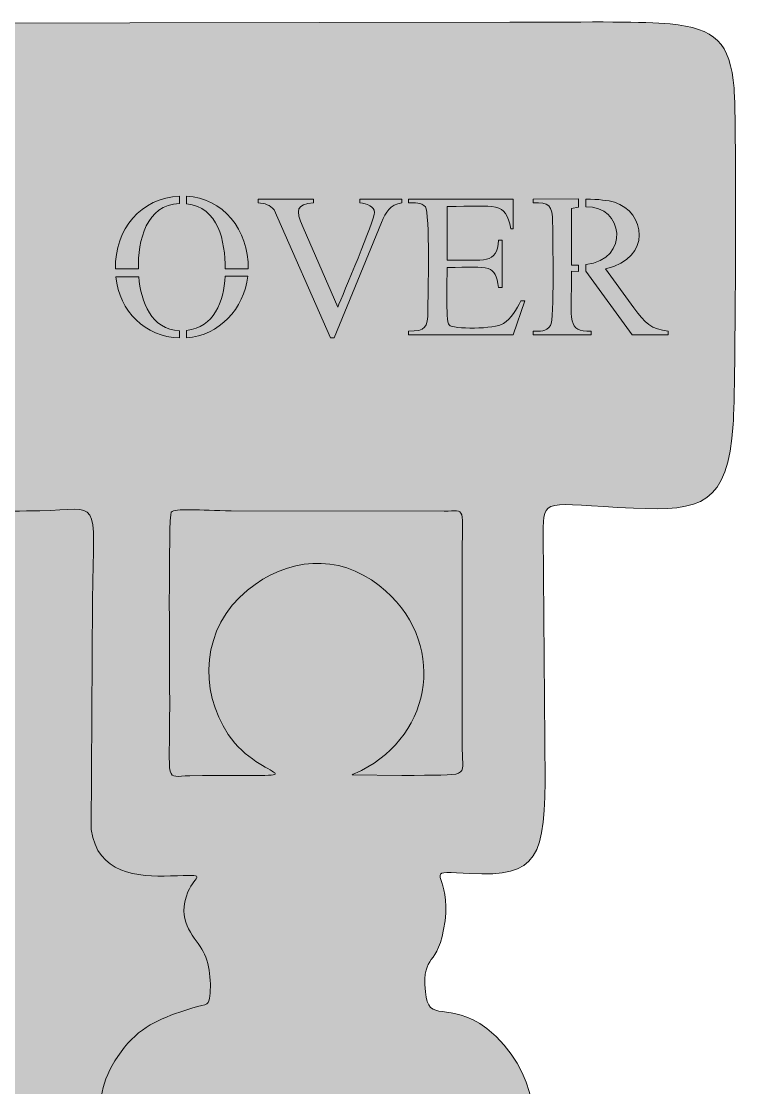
# Model space of a CAD drawing. Header units: centimetres. Extents: x -44.5 to 43.2, y -48 to 49.6.
# Drawn here: x 35.86 to 43.22, y 38.23 to 49.2 of the extents above; entities that cross this region are included whole.
import ezdxf

# ---------------------------------------------------------------- set-up
doc = ezdxf.new("R2010")
doc.units = ezdxf.units.CM
doc.header["$MEASUREMENT"] = 0
doc.layers.add('Warstwa 1', color=7, linetype='Continuous')

msp = doc.modelspace()

# ---------------------------------------------------------------- hatches: boundary and pattern name
at = {"layer": 'Warstwa 1', "true_color": 0x2b2a29}
h = msp.add_hatch(color=250, dxfattribs=at)
edge = h.paths.add_edge_path()
edge.add_spline(control_points=[(35.555, 17.84834), (35.555, 17.84834), (35.555, 31.10135), (35.555, 31.10135), (35.555, 31.10135), (29.10352, 31.10135), (29.10352, 31.10135), (29.10352, 31.10135), (29.10352, 31.72318), (29.10352, 31.72318), (29.10352, 31.72318), (31.7426, 31.72318), (31.7426, 31.72318), (31.64603, 31.81103), (31.58137, 31.93391), (31.55318, 32.18654), (31.52528, 32.42974), (31.53261, 32.80132), (31.53556, 33.69306), (31.53745, 34.14847), (31.5471, 40.37354), (31.51057, 40.40158), (31.44129, 40.45472), (30.88608, 40.26792), (30.61455, 40.6887), (30.54697, 40.79342), (30.5264, 40.91502), (30.51612, 41.2427), (30.4955, 41.89956), (30.52561, 43.20044), (30.53814, 43.82763), (30.54962, 44.40337), (30.64376, 44.12413), (29.29987, 44.17131), (28.91297, 44.1849), (28.67183, 44.30349), (28.57422, 44.74555), (28.52575, 44.96175), (28.53308, 45.23872), (28.53308, 45.73526), (28.53308, 46.30534), (28.49827, 48.06417), (28.54337, 48.4984), (28.58674, 48.91604), (28.72292, 49.11736), (29.14857, 49.16722), (29.14857, 49.16722), (40.88961, 49.18749), (40.88961, 49.18749), (41.80182, 49.19088), (42.25427, 49.19763), (42.53775, 49.17061), (43.00131, 49.12644), (43.15747, 48.97902), (43.19582, 48.50852), (43.22276, 48.17813), (43.21174, 45.40651), (43.18701, 45.05293), (43.12889, 44.22174), (42.86013, 44.15626), (42.16024, 44.18818), (41.23206, 44.23049), (41.23677, 44.3103), (41.23042, 43.92475), (41.23042, 43.92475), (41.25099, 41.37102), (41.25099, 41.37102), (41.24459, 40.49667), (41.11725, 40.38191), (40.33878, 40.43535), (40.00481, 40.45827), (40.28296, 40.39044), (40.22126, 39.94218), (40.15002, 39.42452), (39.98392, 39.63744), (40.01854, 39.21253), (40.04644, 38.87009), (40.25416, 39.13423), (40.65019, 38.83423), (41.20562, 38.41351), (41.1516, 37.68055), (41.19514, 37.63868), (41.24913, 37.58677), (41.51549, 37.68955), (41.97073, 37.22296), (42.29836, 36.88716), (42.39739, 36.4829), (42.2939, 36.00695), (42.19366, 35.546), (41.92156, 35.39021), (41.86937, 35.26043), (41.83185, 35.16712), (41.9849, 34.39787), (41.35968, 33.81805), (40.67647, 33.18446), (40.05744, 33.52234), (40.00386, 33.32151), (39.97741, 33.22237), (40.0349, 32.44946), (39.98036, 32.08857), (39.94642, 31.86392), (39.87162, 31.79309), (39.73782, 31.72318), (39.73782, 31.72318), (42.62833, 31.72318), (42.62833, 31.72318), (42.62833, 31.72318), (42.62833, 31.10135), (42.62833, 31.10135), (42.62833, 31.10135), (36.17683, 31.10135), (36.17683, 31.10135), (36.17683, 31.10135), (36.17683, 17.84834), (36.17683, 17.84834), (36.17683, 17.84834), (35.85527, 16.76659), (35.85527, 16.76659), (35.85527, 16.76659), (35.555, 17.84834), (35.555, 17.84834)], knot_values=[0, 0, 0, 0, 0.025, 0.025, 0.025, 0.05, 0.05, 0.05, 0.075, 0.075, 0.075, 0.1, 0.1, 0.1, 0.125, 0.125, 0.125, 0.15, 0.15, 0.15, 0.175, 0.175, 0.175, 0.2, 0.2, 0.2, 0.225, 0.225, 0.225, 0.25, 0.25, 0.25, 0.275, 0.275, 0.275, 0.3, 0.3, 0.3, 0.325, 0.325, 0.325, 0.35, 0.35, 0.35, 0.375, 0.375, 0.375, 0.4, 0.4, 0.4, 0.425, 0.425, 0.425, 0.45, 0.45, 0.45, 0.475, 0.475, 0.475, 0.5, 0.5, 0.5, 0.525, 0.525, 0.525, 0.55, 0.55, 0.55, 0.575, 0.575, 0.575, 0.6, 0.6, 0.6, 0.625, 0.625, 0.625, 0.65, 0.65, 0.65, 0.675, 0.675, 0.675, 0.7, 0.7, 0.7, 0.725, 0.725, 0.725, 0.75, 0.75, 0.75, 0.775, 0.775, 0.775, 0.8, 0.8, 0.8, 0.825, 0.825, 0.825, 0.85, 0.85, 0.85, 0.875, 0.875, 0.875, 0.9, 0.9, 0.9, 0.925, 0.925, 0.925, 0.95, 0.95, 0.95, 0.975, 0.975, 0.975, 1, 1, 1, 1], degree=3, periodic=1)
h = msp.add_hatch(color=250, dxfattribs=at)
edge = h.paths.add_edge_path()
edge.add_spline(control_points=[(36.82847, 46.64971), (36.82847, 46.64971), (37.06485, 46.64971), (37.06485, 46.64971), (37.05862, 46.94213), (37.14721, 47.31119), (37.48722, 47.32383), (37.48722, 47.32383), (37.48722, 47.39923), (37.48722, 47.39923), (37.0959, 47.38023), (36.82018, 47.06261), (36.82847, 46.64971)], knot_values=[0, 0, 0, 0, 0.25, 0.25, 0.25, 0.5, 0.5, 0.5, 0.75, 0.75, 0.75, 1, 1, 1, 1], degree=3, periodic=1)
h = msp.add_hatch(color=250, dxfattribs=at)
edge = h.paths.add_edge_path()
edge.add_spline(control_points=[(37.95901, 46.64971), (37.95901, 46.64971), (38.19517, 46.64971), (38.19517, 46.64971), (38.20576, 47.05419), (37.92824, 47.37995), (37.56159, 47.39921), (37.56159, 47.39921), (37.56159, 47.32118), (37.56159, 47.32118), (37.88921, 47.28573), (37.95759, 46.93562), (37.95901, 46.64971)], knot_values=[0, 0, 0, 0, 0.25, 0.25, 0.25, 0.5, 0.5, 0.5, 0.75, 0.75, 0.75, 1, 1, 1, 1], degree=3, periodic=1)
h = msp.add_hatch(color=250, dxfattribs=at)
edge = h.paths.add_edge_path()
edge.add_spline(control_points=[(39.77765, 47.36852), (39.77765, 47.36852), (39.77765, 47.33053), (39.77765, 47.33053), (39.65279, 47.30772), (39.61272, 47.24025), (39.56757, 47.12861), (39.56757, 47.12861), (39.07992, 45.9397), (39.07992, 45.9397), (39.07992, 45.9397), (39.04171, 45.9397), (39.04171, 45.9397), (39.04171, 45.9397), (38.46299, 47.25737), (38.46299, 47.25737), (38.42065, 47.30843), (38.37013, 47.32468), (38.297, 47.33053), (38.297, 47.33053), (38.297, 47.36852), (38.297, 47.36852), (38.297, 47.36852), (38.86692, 47.36852), (38.86692, 47.36852), (38.86692, 47.36852), (38.86692, 47.33053), (38.86692, 47.33053), (38.69568, 47.31182), (38.67623, 47.26842), (38.76116, 47.07587), (38.76116, 47.07587), (39.11662, 46.25628), (39.11662, 46.25628), (39.17056, 46.38895), (39.49416, 47.1469), (39.49416, 47.23169), (39.49416, 47.29328), (39.41622, 47.32145), (39.34579, 47.33053), (39.34579, 47.33053), (39.34579, 47.36852), (39.34579, 47.36852), (39.34579, 47.36852), (39.77765, 47.36852), (39.77765, 47.36852)], knot_values=[0, 0, 0, 0, 0.06666667, 0.06666667, 0.06666667, 0.13333333, 0.13333333, 0.13333333, 0.2, 0.2, 0.2, 0.26666667, 0.26666667, 0.26666667, 0.33333333, 0.33333333, 0.33333333, 0.4, 0.4, 0.4, 0.46666667, 0.46666667, 0.46666667, 0.53333333, 0.53333333, 0.53333333, 0.6, 0.6, 0.6, 0.66666667, 0.66666667, 0.66666667, 0.73333333, 0.73333333, 0.73333333, 0.8, 0.8, 0.8, 0.86666667, 0.86666667, 0.86666667, 0.93333333, 0.93333333, 0.93333333, 1, 1, 1, 1], degree=3, periodic=1)
h = msp.add_hatch(color=250, dxfattribs=at)
edge = h.paths.add_edge_path()
edge.add_spline(control_points=[(40.24331, 47.29257), (40.24331, 47.29257), (40.24331, 46.74169), (40.24331, 46.74169), (40.64158, 46.74169), (40.7512, 46.69552), (40.77209, 46.94432), (40.77209, 46.94432), (40.80882, 46.94432), (40.80882, 46.94432), (40.80882, 46.94432), (40.80882, 46.45889), (40.80882, 46.45889), (40.80882, 46.45889), (40.77209, 46.45889), (40.77209, 46.45889), (40.73044, 46.70159), (40.70104, 46.66571), (40.24331, 46.66571), (40.24331, 46.5746), (40.22755, 46.11619), (40.2624, 46.07303), (40.29781, 46.02916), (40.7358, 46.02793), (40.82354, 46.08813), (40.89954, 46.14029), (40.95826, 46.2344), (41.00273, 46.3217), (41.00273, 46.3217), (41.04387, 46.3217), (41.04387, 46.3217), (41.04387, 46.3217), (40.92339, 45.97135), (40.92339, 45.97135), (40.92339, 45.97135), (39.84523, 45.97135), (39.84523, 45.97135), (39.84523, 45.97135), (39.84523, 46.00933), (39.84523, 46.00933), (40.02221, 46.00933), (40.04499, 46.04549), (40.04499, 46.21755), (40.04499, 46.36054), (40.06723, 47.23311), (40.01854, 47.28937), (39.97962, 47.33436), (39.9081, 47.33053), (39.84523, 47.33053), (39.84523, 47.33053), (39.84523, 47.36852), (39.84523, 47.36852), (39.84523, 47.36852), (40.92339, 47.36852), (40.92339, 47.36852), (40.92339, 47.36852), (40.92339, 47.0625), (40.92339, 47.0625), (40.92339, 47.0625), (40.89845, 47.0625), (40.89845, 47.0625), (40.84167, 47.35039), (40.75519, 47.29257), (40.24331, 47.29257)], knot_values=[0, 0, 0, 0, 0.04761905, 0.04761905, 0.04761905, 0.0952381, 0.0952381, 0.0952381, 0.14285714, 0.14285714, 0.14285714, 0.19047619, 0.19047619, 0.19047619, 0.23809524, 0.23809524, 0.23809524, 0.28571429, 0.28571429, 0.28571429, 0.33333333, 0.33333333, 0.33333333, 0.38095238, 0.38095238, 0.38095238, 0.42857143, 0.42857143, 0.42857143, 0.47619048, 0.47619048, 0.47619048, 0.52380952, 0.52380952, 0.52380952, 0.57142857, 0.57142857, 0.57142857, 0.61904762, 0.61904762, 0.61904762, 0.66666667, 0.66666667, 0.66666667, 0.71428571, 0.71428571, 0.71428571, 0.76190476, 0.76190476, 0.76190476, 0.80952381, 0.80952381, 0.80952381, 0.85714286, 0.85714286, 0.85714286, 0.9047619, 0.9047619, 0.9047619, 0.95238095, 0.95238095, 0.95238095, 1, 1, 1, 1], degree=3, periodic=1)
h = msp.add_hatch(color=250, dxfattribs=at)
edge = h.paths.add_edge_path()
edge.add_spline(control_points=[(41.59625, 46.62389), (41.59625, 46.62389), (41.59625, 46.68961), (41.59625, 46.68961), (41.59625, 46.68961), (41.52419, 46.68997), (41.52419, 46.68997), (41.52419, 46.68997), (41.52419, 47.27072), (41.52419, 47.27072), (41.52419, 47.27072), (41.59625, 47.28464), (41.59625, 47.28464), (41.59625, 47.28464), (41.59625, 47.36961), (41.59625, 47.36961), (41.59625, 47.36961), (41.12759, 47.36852), (41.12759, 47.36852), (41.12759, 47.36852), (41.12759, 47.33053), (41.12759, 47.33053), (41.28665, 47.33053), (41.32883, 47.31396), (41.32883, 47.12122), (41.32883, 46.98127), (41.34792, 46.12683), (41.30678, 46.06702), (41.26335, 46.00384), (41.19848, 46.00933), (41.12759, 46.00933), (41.12759, 46.00933), (41.12759, 45.97135), (41.12759, 45.97135), (41.12759, 45.97135), (41.72543, 45.97135), (41.72543, 45.97135), (41.72543, 45.97135), (41.72543, 46.00933), (41.72543, 46.00933), (41.472, 46.00933), (41.52419, 46.08914), (41.52419, 46.62561), (41.52419, 46.62561), (41.59625, 46.62389), (41.59625, 46.62389)], knot_values=[0, 0, 0, 0, 0.06666667, 0.06666667, 0.06666667, 0.13333333, 0.13333333, 0.13333333, 0.2, 0.2, 0.2, 0.26666667, 0.26666667, 0.26666667, 0.33333333, 0.33333333, 0.33333333, 0.4, 0.4, 0.4, 0.46666667, 0.46666667, 0.46666667, 0.53333333, 0.53333333, 0.53333333, 0.6, 0.6, 0.6, 0.66666667, 0.66666667, 0.66666667, 0.73333333, 0.73333333, 0.73333333, 0.8, 0.8, 0.8, 0.86666667, 0.86666667, 0.86666667, 0.93333333, 0.93333333, 0.93333333, 1, 1, 1, 1], degree=3, periodic=1)
h = msp.add_hatch(color=250, dxfattribs=at)
edge = h.paths.add_edge_path()
edge.add_spline(control_points=[(41.67062, 47.36833), (41.67062, 47.36833), (41.67062, 47.29), (41.67062, 47.29), (42.0603, 47.30006), (42.12969, 46.75101), (41.67062, 46.6941), (41.67062, 46.6941), (41.67062, 46.62558), (41.67062, 46.62558), (41.67062, 46.62558), (42.14555, 45.97135), (42.14555, 45.97135), (42.14555, 45.97135), (42.51863, 45.97135), (42.51863, 45.97135), (42.51863, 45.97135), (42.51863, 46.00933), (42.51863, 46.00933), (42.34614, 46.0276), (42.27609, 46.09305), (42.16317, 46.25064), (42.16317, 46.25064), (41.87378, 46.65198), (41.87378, 46.65198), (42.35675, 46.75919), (42.28413, 47.24011), (41.96485, 47.33545), (41.89844, 47.35591), (41.80072, 47.36677), (41.67062, 47.36833)], knot_values=[0, 0, 0, 0, 0.1, 0.1, 0.1, 0.2, 0.2, 0.2, 0.3, 0.3, 0.3, 0.4, 0.4, 0.4, 0.5, 0.5, 0.5, 0.6, 0.6, 0.6, 0.7, 0.7, 0.7, 0.8, 0.8, 0.8, 0.9, 0.9, 0.9, 1, 1, 1, 1], degree=3, periodic=1)
h = msp.add_hatch(color=250, dxfattribs=at)
edge = h.paths.add_edge_path()
edge.add_spline(control_points=[(37.48722, 45.94), (37.48722, 45.94), (37.48722, 46.01398), (37.48722, 46.01398), (37.19906, 46.02618), (37.091, 46.31172), (37.06918, 46.56796), (37.06918, 46.56796), (36.83369, 46.56796), (36.83369, 46.56796), (36.87215, 46.21339), (37.1326, 45.94977), (37.48722, 45.94)], knot_values=[0, 0, 0, 0, 0.25, 0.25, 0.25, 0.5, 0.5, 0.5, 0.75, 0.75, 0.75, 1, 1, 1, 1], degree=3, periodic=1)
h = msp.add_hatch(color=250, dxfattribs=at)
edge = h.paths.add_edge_path()
edge.add_spline(control_points=[(38.19012, 46.57534), (38.19012, 46.57534), (37.95726, 46.57534), (37.95726, 46.57534), (37.9435, 46.31169), (37.84397, 46.04875), (37.56159, 46.01666), (37.56159, 46.01666), (37.56159, 45.94164), (37.56159, 45.94164), (37.8967, 45.96601), (38.15276, 46.23765), (38.19012, 46.57534)], knot_values=[0, 0, 0, 0, 0.25, 0.25, 0.25, 0.5, 0.5, 0.5, 0.75, 0.75, 0.75, 1, 1, 1, 1], degree=3, periodic=1)
h = msp.add_hatch(color=250, dxfattribs=at)
edge = h.paths.add_edge_path()
edge.add_spline(control_points=[(33.94116, 31.72318), (33.94116, 31.72318), (38.08219, 31.72318), (38.08219, 31.72318), (37.73455, 31.91816), (37.76614, 32.18676), (37.7858, 32.64591), (37.82425, 33.54436), (37.8318, 33.21326), (37.1204, 33.40933), (36.61869, 33.54759), (36.36759, 33.7392), (36.14062, 34.21665), (35.73313, 35.07388), (36.13531, 35.0101), (35.84242, 35.33474), (35.57176, 35.63475), (35.35838, 36.16635), (35.47812, 36.58795), (35.57893, 36.94292), (35.88435, 37.37628), (36.23462, 37.53037), (36.57729, 37.68113), (36.73203, 37.51265), (36.68704, 37.83437), (36.64725, 38.11903), (36.70047, 38.33865), (36.88683, 38.59443), (37.07303, 38.84998), (37.27797, 38.93206), (37.54195, 39.01955), (37.76373, 39.09304), (37.78476, 39.06367), (37.79756, 39.14279), (37.8198, 39.2802), (37.80248, 39.51929), (37.71822, 39.65169), (37.6249, 39.79829), (37.45558, 39.94984), (37.57575, 40.23944), (37.65192, 40.42302), (37.80645, 40.41599), (37.39653, 40.40333), (37.05452, 40.39277), (36.64361, 40.4251), (36.5798, 40.88124), (36.5798, 40.88124), (36.59304, 43.24236), (36.59304, 43.24236), (36.60868, 44.33658), (36.68433, 44.1738), (36.05247, 44.16116), (35.88355, 44.1578), (35.64706, 44.1578), (35.49136, 44.1578), (35.14551, 44.1578), (35.17024, 44.19283), (35.18435, 43.46532), (35.19464, 42.935), (35.22106, 41.95541), (35.2108, 41.4048), (35.20052, 40.85425), (35.1535, 40.73262), (35.07564, 40.63802), (34.79158, 40.29291), (34.39405, 40.49569), (34.23837, 40.36441), (34.19431, 40.32727), (34.19431, 40.26647), (34.19431, 39.08421), (34.19431, 37.90192), (34.19431, 35.59821), (34.19721, 34.2268), (34.20164, 32.85536), (34.20752, 32.41623), (34.17815, 32.15613), (34.14598, 31.87823), (34.06962, 31.79656), (33.94116, 31.72318)], knot_values=[0, 0, 0, 0, 0.03846154, 0.03846154, 0.03846154, 0.07692308, 0.07692308, 0.07692308, 0.11538462, 0.11538462, 0.11538462, 0.15384615, 0.15384615, 0.15384615, 0.19230769, 0.19230769, 0.19230769, 0.23076923, 0.23076923, 0.23076923, 0.26923077, 0.26923077, 0.26923077, 0.30769231, 0.30769231, 0.30769231, 0.34615385, 0.34615385, 0.34615385, 0.38461538, 0.38461538, 0.38461538, 0.42307692, 0.42307692, 0.42307692, 0.46153846, 0.46153846, 0.46153846, 0.5, 0.5, 0.5, 0.53846154, 0.53846154, 0.53846154, 0.57692308, 0.57692308, 0.57692308, 0.61538462, 0.61538462, 0.61538462, 0.65384615, 0.65384615, 0.65384615, 0.69230769, 0.69230769, 0.69230769, 0.73076923, 0.73076923, 0.73076923, 0.76923077, 0.76923077, 0.76923077, 0.80769231, 0.80769231, 0.80769231, 0.84615385, 0.84615385, 0.84615385, 0.88461538, 0.88461538, 0.88461538, 0.92307692, 0.92307692, 0.92307692, 0.96153846, 0.96153846, 0.96153846, 1, 1, 1, 1], degree=3, periodic=1)
h = msp.add_hatch(color=250, dxfattribs=at)
edge = h.paths.add_edge_path()
edge.add_spline(control_points=[(37.40389, 44.14866), (37.43416, 44.18925), (37.70184, 44.16532), (38.01934, 44.1605), (38.01934, 44.1605), (40.21243, 44.15711), (40.21243, 44.15711), (40.44761, 44.15974), (40.39753, 44.23577), (40.39753, 43.61495), (40.39753, 43.61495), (40.39901, 41.70647), (40.39901, 41.70647), (40.40153, 41.40368), (40.50048, 41.44561), (39.77617, 41.43789), (39.77617, 41.43789), (39.26645, 41.44298), (39.26645, 41.44298), (39.2694, 41.44974), (39.30613, 41.46325), (39.36048, 41.49027), (40.09318, 41.8546), (40.2601, 42.82752), (39.5441, 43.39202), (39.11753, 43.72835), (38.59812, 43.6781), (38.18828, 43.34473), (37.71412, 42.95905), (37.68595, 42.31919), (37.98997, 41.85848), (38.32079, 41.35721), (39.06635, 41.45083), (37.59337, 41.43453), (37.33239, 41.43163), (37.38772, 41.32147), (37.38772, 42.16584), (37.38772, 42.37217), (37.37158, 44.10143), (37.40389, 44.14866)], knot_values=[0, 0, 0, 0, 0.07692308, 0.07692308, 0.07692308, 0.15384615, 0.15384615, 0.15384615, 0.23076923, 0.23076923, 0.23076923, 0.30769231, 0.30769231, 0.30769231, 0.38461538, 0.38461538, 0.38461538, 0.46153846, 0.46153846, 0.46153846, 0.53846154, 0.53846154, 0.53846154, 0.61538462, 0.61538462, 0.61538462, 0.69230769, 0.69230769, 0.69230769, 0.76923077, 0.76923077, 0.76923077, 0.84615385, 0.84615385, 0.84615385, 0.92307692, 0.92307692, 0.92307692, 1, 1, 1, 1], degree=3, periodic=1)

# ---------------------------------------------------------------- linework, layer by layer
at = {"layer": 'Warstwa 1', "lineweight": 9}
for points, knots in [([(35.555, 17.84834), (35.555, 17.84834), (35.555, 31.10135), (35.555, 31.10135), (35.555, 31.10135), (29.10352, 31.10135), (29.10352, 31.10135), (29.10352, 31.10135), (29.10352, 31.72318), (29.10352, 31.72318), (29.10352, 31.72318), (31.7426, 31.72318), (31.7426, 31.72318), (31.64603, 31.81103), (31.58137, 31.93391), (31.55318, 32.18654), (31.52528, 32.42974), (31.53261, 32.80132), (31.53556, 33.69306), (31.53745, 34.14847), (31.5471, 40.37354), (31.51057, 40.40158), (31.44129, 40.45472), (30.88608, 40.26792), (30.61455, 40.6887), (30.54697, 40.79342), (30.5264, 40.91502), (30.51612, 41.2427), (30.4955, 41.89956), (30.52561, 43.20044), (30.53814, 43.82763), (30.54962, 44.40337), (30.64376, 44.12413), (29.29987, 44.17131), (28.91297, 44.1849), (28.67183, 44.30349), (28.57422, 44.74555), (28.52575, 44.96175), (28.53308, 45.23872), (28.53308, 45.73526), (28.53308, 46.30534), (28.49827, 48.06417), (28.54337, 48.4984), (28.58674, 48.91604), (28.72292, 49.11736), (29.14857, 49.16722), (29.14857, 49.16722), (40.88961, 49.18749), (40.88961, 49.18749), (41.80182, 49.19088), (42.25427, 49.19763), (42.53775, 49.17061), (43.00131, 49.12644), (43.15747, 48.97902), (43.19582, 48.50852), (43.22276, 48.17813), (43.21174, 45.40651), (43.18701, 45.05293), (43.12889, 44.22174), (42.86013, 44.15626), (42.16024, 44.18818), (41.23206, 44.23049), (41.23677, 44.3103), (41.23042, 43.92475), (41.23042, 43.92475), (41.25099, 41.37102), (41.25099, 41.37102), (41.24459, 40.49667), (41.11725, 40.38191), (40.33878, 40.43535), (40.00481, 40.45827), (40.28296, 40.39044), (40.22126, 39.94218), (40.15002, 39.42452), (39.98392, 39.63744), (40.01854, 39.21253), (40.04644, 38.87009), (40.25416, 39.13423), (40.65019, 38.83423), (41.20562, 38.41351), (41.1516, 37.68055), (41.19514, 37.63868), (41.24913, 37.58677), (41.51549, 37.68955), (41.97073, 37.22296), (42.29836, 36.88716), (42.39739, 36.4829), (42.2939, 36.00695), (42.19366, 35.546), (41.92156, 35.39021), (41.86937, 35.26043), (41.83185, 35.16712), (41.9849, 34.39787), (41.35968, 33.81805), (40.67647, 33.18446), (40.05744, 33.52234), (40.00386, 33.32151), (39.97741, 33.22237), (40.0349, 32.44946), (39.98036, 32.08857), (39.94642, 31.86392), (39.87162, 31.79309), (39.73782, 31.72318), (39.73782, 31.72318), (42.62833, 31.72318), (42.62833, 31.72318), (42.62833, 31.72318), (42.62833, 31.10135), (42.62833, 31.10135), (42.62833, 31.10135), (36.17683, 31.10135), (36.17683, 31.10135), (36.17683, 31.10135), (36.17683, 17.84834), (36.17683, 17.84834), (36.17683, 17.84834), (35.85527, 16.76659), (35.85527, 16.76659), (35.85527, 16.76659), (35.555, 17.84834), (35.555, 17.84834)], [0, 0, 0, 0, 0.025, 0.025, 0.025, 0.05, 0.05, 0.05, 0.075, 0.075, 0.075, 0.1, 0.1, 0.1, 0.125, 0.125, 0.125, 0.15, 0.15, 0.15, 0.175, 0.175, 0.175, 0.2, 0.2, 0.2, 0.225, 0.225, 0.225, 0.25, 0.25, 0.25, 0.275, 0.275, 0.275, 0.3, 0.3, 0.3, 0.325, 0.325, 0.325, 0.35, 0.35, 0.35, 0.375, 0.375, 0.375, 0.4, 0.4, 0.4, 0.425, 0.425, 0.425, 0.45, 0.45, 0.45, 0.475, 0.475, 0.475, 0.5, 0.5, 0.5, 0.525, 0.525, 0.525, 0.55, 0.55, 0.55, 0.575, 0.575, 0.575, 0.6, 0.6, 0.6, 0.625, 0.625, 0.625, 0.65, 0.65, 0.65, 0.675, 0.675, 0.675, 0.7, 0.7, 0.7, 0.725, 0.725, 0.725, 0.75, 0.75, 0.75, 0.775, 0.775, 0.775, 0.8, 0.8, 0.8, 0.825, 0.825, 0.825, 0.85, 0.85, 0.85, 0.875, 0.875, 0.875, 0.9, 0.9, 0.9, 0.925, 0.925, 0.925, 0.95, 0.95, 0.95, 0.975, 0.975, 0.975, 1, 1, 1, 1]), ([(36.82847, 46.64971), (36.82847, 46.64971), (37.06485, 46.64971), (37.06485, 46.64971), (37.05862, 46.94213), (37.14721, 47.31119), (37.48722, 47.32383), (37.48722, 47.32383), (37.48722, 47.39923), (37.48722, 47.39923), (37.0959, 47.38023), (36.82018, 47.06261), (36.82847, 46.64971)], [0, 0, 0, 0, 0.25, 0.25, 0.25, 0.5, 0.5, 0.5, 0.75, 0.75, 0.75, 1, 1, 1, 1]), ([(37.95901, 46.64971), (37.95901, 46.64971), (38.19517, 46.64971), (38.19517, 46.64971), (38.20576, 47.05419), (37.92824, 47.37995), (37.56159, 47.39921), (37.56159, 47.39921), (37.56159, 47.32118), (37.56159, 47.32118), (37.88921, 47.28573), (37.95759, 46.93562), (37.95901, 46.64971)], [0, 0, 0, 0, 0.25, 0.25, 0.25, 0.5, 0.5, 0.5, 0.75, 0.75, 0.75, 1, 1, 1, 1]), ([(39.77765, 47.36852), (39.77765, 47.36852), (39.77765, 47.33053), (39.77765, 47.33053), (39.65279, 47.30772), (39.61272, 47.24025), (39.56757, 47.12861), (39.56757, 47.12861), (39.07992, 45.9397), (39.07992, 45.9397), (39.07992, 45.9397), (39.04171, 45.9397), (39.04171, 45.9397), (39.04171, 45.9397), (38.46299, 47.25737), (38.46299, 47.25737), (38.42065, 47.30843), (38.37013, 47.32468), (38.297, 47.33053), (38.297, 47.33053), (38.297, 47.36852), (38.297, 47.36852), (38.297, 47.36852), (38.86692, 47.36852), (38.86692, 47.36852), (38.86692, 47.36852), (38.86692, 47.33053), (38.86692, 47.33053), (38.69568, 47.31182), (38.67623, 47.26842), (38.76116, 47.07587), (38.76116, 47.07587), (39.11662, 46.25628), (39.11662, 46.25628), (39.17056, 46.38895), (39.49416, 47.1469), (39.49416, 47.23169), (39.49416, 47.29328), (39.41622, 47.32145), (39.34579, 47.33053), (39.34579, 47.33053), (39.34579, 47.36852), (39.34579, 47.36852), (39.34579, 47.36852), (39.77765, 47.36852), (39.77765, 47.36852)], [0, 0, 0, 0, 0.06666667, 0.06666667, 0.06666667, 0.13333333, 0.13333333, 0.13333333, 0.2, 0.2, 0.2, 0.26666667, 0.26666667, 0.26666667, 0.33333333, 0.33333333, 0.33333333, 0.4, 0.4, 0.4, 0.46666667, 0.46666667, 0.46666667, 0.53333333, 0.53333333, 0.53333333, 0.6, 0.6, 0.6, 0.66666667, 0.66666667, 0.66666667, 0.73333333, 0.73333333, 0.73333333, 0.8, 0.8, 0.8, 0.86666667, 0.86666667, 0.86666667, 0.93333333, 0.93333333, 0.93333333, 1, 1, 1, 1]), ([(40.24331, 47.29257), (40.24331, 47.29257), (40.24331, 46.74169), (40.24331, 46.74169), (40.64158, 46.74169), (40.7512, 46.69552), (40.77209, 46.94432), (40.77209, 46.94432), (40.80882, 46.94432), (40.80882, 46.94432), (40.80882, 46.94432), (40.80882, 46.45889), (40.80882, 46.45889), (40.80882, 46.45889), (40.77209, 46.45889), (40.77209, 46.45889), (40.73044, 46.70159), (40.70104, 46.66571), (40.24331, 46.66571), (40.24331, 46.5746), (40.22755, 46.11619), (40.2624, 46.07303), (40.29781, 46.02916), (40.7358, 46.02793), (40.82354, 46.08813), (40.89954, 46.14029), (40.95826, 46.2344), (41.00273, 46.3217), (41.00273, 46.3217), (41.04387, 46.3217), (41.04387, 46.3217), (41.04387, 46.3217), (40.92339, 45.97135), (40.92339, 45.97135), (40.92339, 45.97135), (39.84523, 45.97135), (39.84523, 45.97135), (39.84523, 45.97135), (39.84523, 46.00933), (39.84523, 46.00933), (40.02221, 46.00933), (40.04499, 46.04549), (40.04499, 46.21755), (40.04499, 46.36054), (40.06723, 47.23311), (40.01854, 47.28937), (39.97962, 47.33436), (39.9081, 47.33053), (39.84523, 47.33053), (39.84523, 47.33053), (39.84523, 47.36852), (39.84523, 47.36852), (39.84523, 47.36852), (40.92339, 47.36852), (40.92339, 47.36852), (40.92339, 47.36852), (40.92339, 47.0625), (40.92339, 47.0625), (40.92339, 47.0625), (40.89845, 47.0625), (40.89845, 47.0625), (40.84167, 47.35039), (40.75519, 47.29257), (40.24331, 47.29257)], [0, 0, 0, 0, 0.04761905, 0.04761905, 0.04761905, 0.0952381, 0.0952381, 0.0952381, 0.14285714, 0.14285714, 0.14285714, 0.19047619, 0.19047619, 0.19047619, 0.23809524, 0.23809524, 0.23809524, 0.28571429, 0.28571429, 0.28571429, 0.33333333, 0.33333333, 0.33333333, 0.38095238, 0.38095238, 0.38095238, 0.42857143, 0.42857143, 0.42857143, 0.47619048, 0.47619048, 0.47619048, 0.52380952, 0.52380952, 0.52380952, 0.57142857, 0.57142857, 0.57142857, 0.61904762, 0.61904762, 0.61904762, 0.66666667, 0.66666667, 0.66666667, 0.71428571, 0.71428571, 0.71428571, 0.76190476, 0.76190476, 0.76190476, 0.80952381, 0.80952381, 0.80952381, 0.85714286, 0.85714286, 0.85714286, 0.9047619, 0.9047619, 0.9047619, 0.95238095, 0.95238095, 0.95238095, 1, 1, 1, 1]), ([(41.59625, 46.62389), (41.59625, 46.62389), (41.59625, 46.68961), (41.59625, 46.68961), (41.59625, 46.68961), (41.52419, 46.68997), (41.52419, 46.68997), (41.52419, 46.68997), (41.52419, 47.27072), (41.52419, 47.27072), (41.52419, 47.27072), (41.59625, 47.28464), (41.59625, 47.28464), (41.59625, 47.28464), (41.59625, 47.36961), (41.59625, 47.36961), (41.59625, 47.36961), (41.12759, 47.36852), (41.12759, 47.36852), (41.12759, 47.36852), (41.12759, 47.33053), (41.12759, 47.33053), (41.28665, 47.33053), (41.32883, 47.31396), (41.32883, 47.12122), (41.32883, 46.98127), (41.34792, 46.12683), (41.30678, 46.06702), (41.26335, 46.00384), (41.19848, 46.00933), (41.12759, 46.00933), (41.12759, 46.00933), (41.12759, 45.97135), (41.12759, 45.97135), (41.12759, 45.97135), (41.72543, 45.97135), (41.72543, 45.97135), (41.72543, 45.97135), (41.72543, 46.00933), (41.72543, 46.00933), (41.472, 46.00933), (41.52419, 46.08914), (41.52419, 46.62561), (41.52419, 46.62561), (41.59625, 46.62389), (41.59625, 46.62389)], [0, 0, 0, 0, 0.06666667, 0.06666667, 0.06666667, 0.13333333, 0.13333333, 0.13333333, 0.2, 0.2, 0.2, 0.26666667, 0.26666667, 0.26666667, 0.33333333, 0.33333333, 0.33333333, 0.4, 0.4, 0.4, 0.46666667, 0.46666667, 0.46666667, 0.53333333, 0.53333333, 0.53333333, 0.6, 0.6, 0.6, 0.66666667, 0.66666667, 0.66666667, 0.73333333, 0.73333333, 0.73333333, 0.8, 0.8, 0.8, 0.86666667, 0.86666667, 0.86666667, 0.93333333, 0.93333333, 0.93333333, 1, 1, 1, 1]), ([(41.67062, 47.36833), (41.67062, 47.36833), (41.67062, 47.29), (41.67062, 47.29), (42.0603, 47.30006), (42.12969, 46.75101), (41.67062, 46.6941), (41.67062, 46.6941), (41.67062, 46.62558), (41.67062, 46.62558), (41.67062, 46.62558), (42.14555, 45.97135), (42.14555, 45.97135), (42.14555, 45.97135), (42.51863, 45.97135), (42.51863, 45.97135), (42.51863, 45.97135), (42.51863, 46.00933), (42.51863, 46.00933), (42.34614, 46.0276), (42.27609, 46.09305), (42.16317, 46.25064), (42.16317, 46.25064), (41.87378, 46.65198), (41.87378, 46.65198), (42.35675, 46.75919), (42.28413, 47.24011), (41.96485, 47.33545), (41.89844, 47.35591), (41.80072, 47.36677), (41.67062, 47.36833)], [0, 0, 0, 0, 0.1, 0.1, 0.1, 0.2, 0.2, 0.2, 0.3, 0.3, 0.3, 0.4, 0.4, 0.4, 0.5, 0.5, 0.5, 0.6, 0.6, 0.6, 0.7, 0.7, 0.7, 0.8, 0.8, 0.8, 0.9, 0.9, 0.9, 1, 1, 1, 1]), ([(37.48722, 45.94), (37.48722, 45.94), (37.48722, 46.01398), (37.48722, 46.01398), (37.19906, 46.02618), (37.091, 46.31172), (37.06918, 46.56796), (37.06918, 46.56796), (36.83369, 46.56796), (36.83369, 46.56796), (36.87215, 46.21339), (37.1326, 45.94977), (37.48722, 45.94)], [0, 0, 0, 0, 0.25, 0.25, 0.25, 0.5, 0.5, 0.5, 0.75, 0.75, 0.75, 1, 1, 1, 1]), ([(38.19012, 46.57534), (38.19012, 46.57534), (37.95726, 46.57534), (37.95726, 46.57534), (37.9435, 46.31169), (37.84397, 46.04875), (37.56159, 46.01666), (37.56159, 46.01666), (37.56159, 45.94164), (37.56159, 45.94164), (37.8967, 45.96601), (38.15276, 46.23765), (38.19012, 46.57534)], [0, 0, 0, 0, 0.25, 0.25, 0.25, 0.5, 0.5, 0.5, 0.75, 0.75, 0.75, 1, 1, 1, 1]), ([(33.94116, 31.72318), (33.94116, 31.72318), (38.08219, 31.72318), (38.08219, 31.72318), (37.73455, 31.91816), (37.76614, 32.18676), (37.7858, 32.64591), (37.82425, 33.54436), (37.8318, 33.21326), (37.1204, 33.40933), (36.61869, 33.54759), (36.36759, 33.7392), (36.14062, 34.21665), (35.73313, 35.07388), (36.13531, 35.0101), (35.84242, 35.33474), (35.57176, 35.63475), (35.35838, 36.16635), (35.47812, 36.58795), (35.57893, 36.94292), (35.88435, 37.37628), (36.23462, 37.53037), (36.57729, 37.68113), (36.73203, 37.51265), (36.68704, 37.83437), (36.64725, 38.11903), (36.70047, 38.33865), (36.88683, 38.59443), (37.07303, 38.84998), (37.27797, 38.93206), (37.54195, 39.01955), (37.76373, 39.09304), (37.78476, 39.06367), (37.79756, 39.14279), (37.8198, 39.2802), (37.80248, 39.51929), (37.71822, 39.65169), (37.6249, 39.79829), (37.45558, 39.94984), (37.57575, 40.23944), (37.65192, 40.42302), (37.80645, 40.41599), (37.39653, 40.40333), (37.05452, 40.39277), (36.64361, 40.4251), (36.5798, 40.88124), (36.5798, 40.88124), (36.59304, 43.24236), (36.59304, 43.24236), (36.60868, 44.33658), (36.68433, 44.1738), (36.05247, 44.16116), (35.88355, 44.1578), (35.64706, 44.1578), (35.49136, 44.1578), (35.14551, 44.1578), (35.17024, 44.19283), (35.18435, 43.46532), (35.19464, 42.935), (35.22106, 41.95541), (35.2108, 41.4048), (35.20052, 40.85425), (35.1535, 40.73262), (35.07564, 40.63802), (34.79158, 40.29291), (34.39405, 40.49569), (34.23837, 40.36441), (34.19431, 40.32727), (34.19431, 40.26647), (34.19431, 39.08421), (34.19431, 37.90192), (34.19431, 35.59821), (34.19721, 34.2268), (34.20164, 32.85536), (34.20752, 32.41623), (34.17815, 32.15613), (34.14598, 31.87823), (34.06962, 31.79656), (33.94116, 31.72318)], [0, 0, 0, 0, 0.03846154, 0.03846154, 0.03846154, 0.07692308, 0.07692308, 0.07692308, 0.11538462, 0.11538462, 0.11538462, 0.15384615, 0.15384615, 0.15384615, 0.19230769, 0.19230769, 0.19230769, 0.23076923, 0.23076923, 0.23076923, 0.26923077, 0.26923077, 0.26923077, 0.30769231, 0.30769231, 0.30769231, 0.34615385, 0.34615385, 0.34615385, 0.38461538, 0.38461538, 0.38461538, 0.42307692, 0.42307692, 0.42307692, 0.46153846, 0.46153846, 0.46153846, 0.5, 0.5, 0.5, 0.53846154, 0.53846154, 0.53846154, 0.57692308, 0.57692308, 0.57692308, 0.61538462, 0.61538462, 0.61538462, 0.65384615, 0.65384615, 0.65384615, 0.69230769, 0.69230769, 0.69230769, 0.73076923, 0.73076923, 0.73076923, 0.76923077, 0.76923077, 0.76923077, 0.80769231, 0.80769231, 0.80769231, 0.84615385, 0.84615385, 0.84615385, 0.88461538, 0.88461538, 0.88461538, 0.92307692, 0.92307692, 0.92307692, 0.96153846, 0.96153846, 0.96153846, 1, 1, 1, 1]), ([(37.40389, 44.14866), (37.43416, 44.18925), (37.70184, 44.16532), (38.01934, 44.1605), (38.01934, 44.1605), (40.21243, 44.15711), (40.21243, 44.15711), (40.44761, 44.15974), (40.39753, 44.23577), (40.39753, 43.61495), (40.39753, 43.61495), (40.39901, 41.70647), (40.39901, 41.70647), (40.40153, 41.40368), (40.50048, 41.44561), (39.77617, 41.43789), (39.77617, 41.43789), (39.26645, 41.44298), (39.26645, 41.44298), (39.2694, 41.44974), (39.30613, 41.46325), (39.36048, 41.49027), (40.09318, 41.8546), (40.2601, 42.82752), (39.5441, 43.39202), (39.11753, 43.72835), (38.59812, 43.6781), (38.18828, 43.34473), (37.71412, 42.95905), (37.68595, 42.31919), (37.98997, 41.85848), (38.32079, 41.35721), (39.06635, 41.45083), (37.59337, 41.43453), (37.33239, 41.43163), (37.38772, 41.32147), (37.38772, 42.16584), (37.38772, 42.37217), (37.37158, 44.10143), (37.40389, 44.14866)], [0, 0, 0, 0, 0.07692308, 0.07692308, 0.07692308, 0.15384615, 0.15384615, 0.15384615, 0.23076923, 0.23076923, 0.23076923, 0.30769231, 0.30769231, 0.30769231, 0.38461538, 0.38461538, 0.38461538, 0.46153846, 0.46153846, 0.46153846, 0.53846154, 0.53846154, 0.53846154, 0.61538462, 0.61538462, 0.61538462, 0.69230769, 0.69230769, 0.69230769, 0.76923077, 0.76923077, 0.76923077, 0.84615385, 0.84615385, 0.84615385, 0.92307692, 0.92307692, 0.92307692, 1, 1, 1, 1])]:
    msp.add_open_spline(points, degree=3, knots=knots, dxfattribs=at)

doc.saveas('drawing.dxf')
